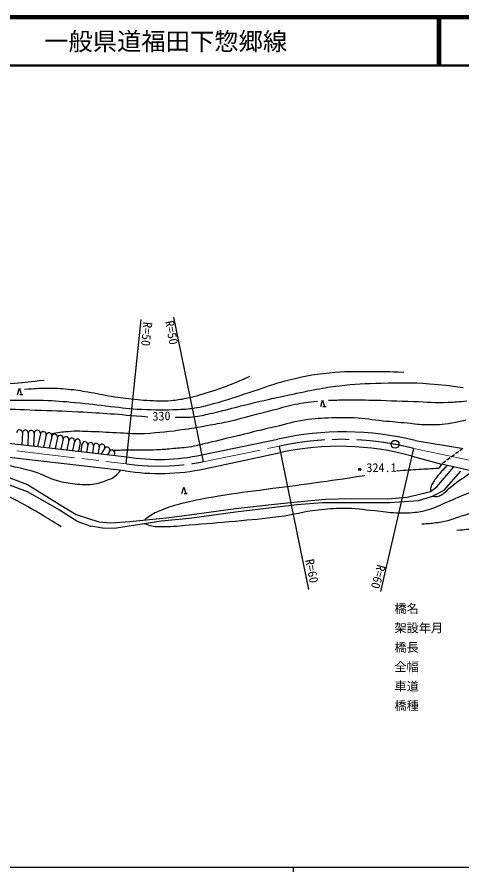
# Model space of a CAD drawing. Units: millimetres, scale not verified. Extents: x 40000 to 680000, y 20000 to 380000.
# Drawn here: x 211170 to 302686, y 204000 to 380000 of the extents above; entities that cross this region are included whole.
import ezdxf
from ezdxf.enums import TextEntityAlignment as Align

# ---------------------------------------------------------------- set-up
doc = ezdxf.new("R2010")
doc.units = ezdxf.units.MM
doc.header["$LTSCALE"] = 1000
doc.header["$PDMODE"] = 32
doc.header["$PDSIZE"] = 500
doc.linetypes.add('CHAIN', pattern=[18.5, 12, -1.5, 3.5, -1.5])
for name, color, linetype, lineweight in [('M-BGD', 7, 'Continuous', 25), ('M-BMK', 2, 'CHAIN', 13), ('M-BMK-SRVR', 3, 'Continuous', 25), ('M-TTL', 2, 'Continuous', 140), ('M-TTL-BAND', 7, 'Continuous', 25), ('M-TTL-LINE', 7, 'Continuous', 50)]:
    doc.layers.add(name, color=color, linetype=linetype, lineweight=lineweight)
doc.layers.add('M-STR-STR1', color=1, linetype='Continuous')
doc.layers.add('M-TTL-TXT', color=7, linetype='Continuous')
doc.styles.add('ＭＳ ゴシック', font='')
doc.styles.get('ＭＳ ゴシック').set_extended_font_data('MS Gothic')

msp = doc.modelspace()

# ---------------------------------------------------------------- linework, layer by layer
at = {"layer": 'M-BGD'}
for p, q in [((233604, 288003), (236672, 317712)), ((243365, 318204), (249440, 288435)), ((211262, 302314), (211646, 303594)), ((211646, 303594), (212030, 302314)), ((211710, 302314), (212350, 302314)), ((273647, 299858), (274031, 301138)), ((274031, 301138), (274415, 299858)), ((274095, 299858), (274735, 299858)), ((192826, 294210), (233752, 289441)), ((212275, 294374), (212167, 291956)), ((213474, 294320), (213362, 291817)), ((214673, 294266), (214557, 291678)), ((215964, 294184), (215382, 291581)), ((217135, 293922), (216581, 291442)), ((218306, 293660), (217779, 291302)), ((219477, 293399), (218978, 291162)), ((220648, 293137), (220176, 291023)), ((221819, 292875), (221374, 290883)), ((222991, 292614), (222573, 290744)), ((224162, 292352), (223771, 290604)), ((249148, 289869), (264831, 293104)), ((293056, 292797), (302573, 291262)), ((224511, 292061), (224280, 290545)), ((225698, 291881), (225473, 290406)), ((226884, 291700), (226666, 290267)), ((228070, 291520), (227858, 290128)), ((229154, 291165), (228467, 290057)), ((230174, 290533), (229784, 289903)), ((265123, 291674), (271099, 262132)), ((286041, 261722), (292813, 291194)), ((302024, 290540), (301381, 290064)), ((302908, 291194), (302265, 290718)), ((233393, 286596), (205357, 289774)), ((231194, 289900), (231101, 289750)), ((249726, 287005), (265392, 290343)), ((292448, 289603), (298520, 287947)), ((300255, 289231), (299612, 288755)), ((301139, 289885), (300496, 289409)), ((297563, 283253), (301010, 287387)), ((298520, 287947), (297950, 287138)), ((306441, 286166), (298520, 287947)), ((299371, 288576), (298728, 288100)), ((206646, 286241), (213318, 283785)), ((299050, 282625), (302489, 286514)), ((205922, 284993), (213260, 282312)), ((213318, 283785), (220400, 279364)), ((213260, 282312), (219872, 278515)), ((245095, 281928), (245479, 283208)), ((245479, 283208), (245863, 281928)), ((245543, 281928), (246183, 281928)), ((291423, 281125), (296212, 282312)), ((296212, 282312), (297563, 283253)), ((296632, 281386), (299050, 282625)), ((264119, 279692), (268826, 280224)), ((268746, 279644), (274021, 280088)), ((268826, 280224), (274621, 280761)), ((274021, 280088), (279952, 280069)), ((274621, 280761), (279929, 280886)), ((279929, 280886), (287411, 280797)), ((279952, 280069), (287884, 280069)), ((287411, 280797), (291423, 281125)), ((287884, 280069), (293724, 280470)), ((293724, 280470), (296632, 281386)), ((219872, 278515), (223678, 276163)), ((220400, 279364), (223306, 277563)), ((246614, 276860), (256084, 278170)), ((246639, 277522), (256136, 278832)), ((256084, 278170), (264162, 279071)), ((256136, 278832), (264119, 279692)), ((264162, 279071), (268746, 279644)), ((223306, 277563), (228014, 276049)), ((234359, 276130), (241809, 276867)), ((240829, 276314), (246614, 276860)), ((241809, 276867), (246639, 277522)), ((223678, 276163), (226310, 275217)), ((228712, 274804), (226310, 275217)), ((228014, 276049), (230470, 275885)), ((228712, 274804), (231635, 274829)), ((230470, 275885), (234359, 276130)), ((231635, 274829), (235140, 275387)), ((235140, 275387), (240829, 276314))]:
    msp.add_line(p, q, dxfattribs=at)
for radius in [150, 120, 90, 60, 30, 20]:
    msp.add_circle((281667, 286880), radius, dxfattribs=at)
for centre, radius, start, end in [((211676, 294400), 600, 357.42664, 177.42664), ((212875, 294347), 600, 357.42664, 177.42664), ((214074, 294293), 600, 357.42664, 177.42664), ((215327, 294247), 674, 3.90929, 168.1949), ((216549, 294053), 600, 347.40667, 167.40667), ((217720, 293791), 600, 347.40667, 167.40667), ((218892, 293529), 600, 347.40667, 167.40667), ((278293, 233211), 61388, 76.08539, 102.66819), ((220063, 293268), 600, 347.40667, 167.40667), ((221234, 293006), 600, 347.40667, 167.40667), ((222405, 292745), 600, 347.40667, 167.40667), ((223576, 292483), 600, 347.40667, 167.40667), ((225104, 291971), 600, 351.34746, 171.34746), ((226291, 291791), 600, 351.34746, 171.34746), ((227477, 291610), 600, 351.34746, 171.34746), ((228655, 291484), 592, 327.46289, 167.32206), ((229664, 290849), 600, 328.20109, 148.20109), ((230684, 290217), 600, 328.20109, 148.20109), ((277407, 234668), 56957, 74.68793, 102.17771), ((240299, 331081), 42152, 261.0653, 282.11775), ((240474, 330088), 44065, 260.75182, 282.11954)]:
    msp.add_arc(centre, radius, start, end, dxfattribs=at)
for points, knots in [([(290742, 306850), (287411, 306950), (286518, 306968), (283810, 306959), (280526, 306949), (278670, 307070), (275405, 306713), (271784, 306318), (269763, 305928), (266236, 305021), (263699, 304369), (262344, 303775), (259850, 302975), (256961, 302048), (255371, 301433), (252454, 300600), (250806, 300130), (249885, 299831), (248197, 299536), (246698, 299274), (245840, 299233), (244322, 299154), (241362, 299000), (239696, 299065), (236735, 299181), (234242, 299279), (232858, 299526), (230376, 299782), (227548, 300073), (225976, 300346), (223144, 300600), (220570, 300832), (219124, 300937), (216540, 301037), (214367, 301121), (213147, 301037), (210973, 301064), (209246, 301086), (208279, 301147), (206552, 301146), (205230, 301145), (204490, 301121), (203168, 301092), (200460, 301031), (198945, 300904), (196236, 300901), (193411, 300897), (191816, 300784), (189004, 301064), (187219, 301243), (186180, 301271), (184474, 301829), (183146, 302263), (182431, 302621), (181227, 303329), (179992, 304056), (179370, 304584), (178279, 305513), (177034, 306573), (176634, 307038), (175332, 308487)], [0, 0, 0, 0, 1, 1, 1, 2, 2, 2, 3, 3, 3, 4, 4, 4, 5, 5, 5, 6, 6, 6, 7, 7, 7, 8, 8, 8, 9, 9, 9, 10, 10, 10, 11, 11, 11, 12, 12, 12, 13, 13, 13, 14, 14, 14, 15, 15, 15, 16, 16, 16, 17, 17, 17, 18, 18, 18, 19, 19, 19, 20, 20, 20, 20]), ([(216718, 305199), (213772, 304886), (213026, 304808), (210659, 304571), (207995, 304304), (206510, 304055), (203837, 303916), (201378, 303788), (199981, 303598), (197533, 303862), (195383, 304093), (194157, 304254), (192102, 304926), (190741, 305371), (189971, 305659), (188745, 306400), (187760, 306995), (187396, 307275), (186371, 308146)], [0, 0, 0, 0, 1, 1, 1, 2, 2, 2, 3, 3, 3, 4, 4, 4, 5, 5, 5, 6, 6, 6, 6]), ([(151734, 295877), (152835, 296040), (153608, 296273), (154821, 296627), (157839, 297508), (159485, 298209), (162280, 299647), (164850, 300970), (165990, 302232), (168539, 303595), (169884, 304315), (170560, 305043), (172068, 305269), (172853, 305387), (173360, 305425), (174093, 305124), (174875, 304804), (175054, 304221), (175707, 303686), (176776, 302810), (177344, 302258), (178545, 301576), (179915, 300797), (180831, 300655), (182348, 300229), (184087, 299742), (185101, 299593), (186896, 299393), (189523, 299099), (191020, 299382), (193664, 299374), (198752, 299360), (201603, 299405), (206691, 299338), (209925, 299295), (211736, 299212), (214969, 299101), (218387, 298985), (220303, 298928), (223720, 298756), (229334, 298472), (231156, 298285), (238074, 297701)], [0, 0, 0, 0, 1, 1, 1, 2, 2, 2, 3, 3, 3, 4, 4, 4, 5, 5, 5, 6, 6, 6, 7, 7, 7, 8, 8, 8, 9, 9, 9, 10, 10, 10, 11, 11, 11, 12, 12, 12, 13, 13, 13, 14, 14, 14, 14]), ([(212692, 303384), (214861, 303551), (215484, 303601), (217277, 303602), (219006, 303604), (219977, 303566), (221698, 303411), (223285, 303269), (224164, 303093), (225737, 302838), (227652, 302528), (228706, 302242), (230622, 301938), (232447, 301648), (233477, 301527), (235316, 301337), (236316, 301234), (236876, 301156), (237881, 301119), (239820, 301047), (240916, 300886), (242848, 301064), (244071, 301177), (244756, 301280), (245959, 301528), (247851, 301919), (248887, 302250), (250735, 302811), (254084, 303828), (255204, 304392), (259086, 306058)], [0, 0, 0, 0, 1, 1, 1, 2, 2, 2, 3, 3, 3, 4, 4, 4, 5, 5, 5, 6, 6, 6, 7, 7, 7, 8, 8, 8, 9, 9, 9, 10, 10, 10, 10]), ([(243696, 297646), (245615, 297591), (246235, 297557), (247844, 297755), (249240, 297927), (250003, 298152), (251374, 298465), (254509, 299180), (256233, 299717), (259360, 300466), (262052, 301110), (263569, 301431), (266274, 302012), (268793, 302554), (270200, 302885), (272733, 303359), (274557, 303700), (275582, 303896), (277427, 304105), (280801, 304487), (282709, 304572), (286105, 304650), (289984, 304739), (292169, 304819), (296038, 304523), (298748, 304316), (299698, 304215), (302952, 303741)], [0, 0, 0, 0, 1, 1, 1, 2, 2, 2, 3, 3, 3, 4, 4, 4, 5, 5, 5, 6, 6, 6, 7, 7, 7, 8, 8, 8, 9, 9, 9, 9]), ([(303678, 300928), (301878, 300727), (301352, 300700), (299857, 300628), (297120, 300495), (295583, 300715), (292843, 300791), (289219, 300892), (287190, 301021), (283565, 301092), (281582, 301130), (280471, 301148), (278489, 301119), (277209, 301100), (276795, 301092), (275214, 301037)], [0, 0, 0, 0, 1, 1, 1, 2, 2, 2, 3, 3, 3, 4, 4, 4, 5, 5, 5, 5]), ([(218137, 294223), (219751, 294520), (220249, 294588), (221616, 294706), (223507, 294869), (224577, 294755), (226474, 294706), (228810, 294645), (230114, 294483), (232450, 294406), (234368, 294342), (235446, 294198), (237363, 294296), (240616, 294464), (242432, 294701), (245659, 295142), (247704, 295422), (248841, 295643), (250871, 296016), (252442, 296304), (253328, 296442), (254883, 296807), (258419, 297638), (260370, 298225), (263889, 299127), (265647, 299577), (266612, 299915), (268391, 300273), (270166, 300630), (270801, 300703), (272976, 300955)], [0, 0, 0, 0, 1, 1, 1, 2, 2, 2, 3, 3, 3, 4, 4, 4, 5, 5, 5, 6, 6, 6, 7, 7, 7, 8, 8, 8, 9, 9, 9, 10, 10, 10, 10]), ([(303487, 297025), (302174, 296653), (301752, 296571), (300621, 296370), (298633, 296018), (297482, 296057), (295463, 296043), (293891, 296032), (293018, 296234), (291452, 296370), (289511, 296540), (288424, 296642), (286485, 296834), (284149, 297066), (282853, 297355), (280508, 297462), (278730, 297543), (277729, 297535), (275951, 297462), (273740, 297372), (272493, 297336), (270302, 297025), (267941, 296691), (266674, 296204), (264353, 295661), (261440, 294980), (259811, 294585), (256902, 293887), (254343, 293273), (252918, 292892), (250353, 292304), (248843, 291958), (248011, 291681), (246477, 291458), (245068, 291254), (244267, 291226), (242848, 291103), (241677, 291002), (241020, 290939), (239846, 290885), (237961, 290800), (236902, 290854), (235016, 290831), (233409, 290811), (232906, 290804), (230902, 290776)], [0, 0, 0, 0, 1, 1, 1, 2, 2, 2, 3, 3, 3, 4, 4, 4, 5, 5, 5, 6, 6, 6, 7, 7, 7, 8, 8, 8, 9, 9, 9, 10, 10, 10, 11, 11, 11, 12, 12, 12, 13, 13, 13, 14, 14, 14, 15, 15, 15, 15]), ([(196133, 288270), (196444, 288414), (196553, 288447), (196830, 288540), (197514, 288768), (197930, 288809), (198650, 288849), (199991, 288924), (200748, 288907), (202088, 288813), (203651, 288703), (204524, 288594), (206072, 288358), (207599, 288125), (208440, 287909), (209948, 287576), (211789, 287168), (212842, 287012), (214642, 286448), (216544, 285851), (217472, 285119), (219390, 284574), (220814, 284169), (221648, 284063), (223120, 283901), (224518, 283746), (225323, 283694), (226722, 283846), (227843, 283967), (228445, 284228), (229506, 284610), (230223, 284869), (230659, 284991), (231270, 285447), (231815, 285853), (232014, 286093), (232479, 286699)], [0, 0, 0, 0, 1, 1, 1, 2, 2, 2, 3, 3, 3, 4, 4, 4, 5, 5, 5, 6, 6, 6, 7, 7, 7, 8, 8, 8, 9, 9, 9, 10, 10, 10, 11, 11, 11, 12, 12, 12, 12]), ([(220227, 275077), (218158, 276379), (217598, 276716), (215888, 277724), (213401, 279189), (211990, 279984), (209420, 281299), (207543, 282260), (206521, 282876), (204555, 283637), (202529, 284422), (201331, 284687), (199295, 285447), (198722, 285661), (198412, 285808), (197841, 286030), (197353, 286221), (197035, 286231), (196580, 286491), (196280, 286663), (196162, 286744), (195855, 286999)], [0, 0, 0, 0, 1, 1, 1, 2, 2, 2, 3, 3, 3, 4, 4, 4, 5, 5, 5, 6, 6, 6, 7, 7, 7, 7]), ([(289233, 286607), (291483, 286752), (292049, 286789), (293854, 286898), (295454, 286995), (295956, 287024), (297950, 287138)], [0, 0, 0, 0, 1, 1, 1, 2, 2, 2, 2]), ([(299693, 287683), (298932, 286949), (298702, 286727), (298136, 286053), (297582, 285393), (297282, 285010), (296826, 284279), (296572, 283872), (296384, 283647), (296280, 283178), (296206, 282847), (296196, 282691), (296212, 282312)], [0, 0, 0, 0, 1, 1, 1, 2, 2, 2, 3, 3, 3, 4, 4, 4, 4]), ([(237437, 276435), (237819, 276829), (237972, 276946), (238346, 277237), (239191, 277895), (239785, 278106), (240784, 278493), (242519, 279164), (243508, 279520), (245314, 279966), (248128, 280661), (249732, 280946), (252592, 281422), (256414, 282058), (258577, 282279), (262416, 282804), (266237, 283327), (268384, 283565), (272204, 284096), (276316, 284668), (277621, 284868), (282720, 285643)], [0, 0, 0, 0, 1, 1, 1, 2, 2, 2, 3, 3, 3, 4, 4, 4, 5, 5, 5, 6, 6, 6, 7, 7, 7, 7]), ([(296632, 281386), (297046, 281303), (297230, 281270), (297608, 281322), (298007, 281378), (298222, 281488), (298572, 281686), (299327, 282114), (299587, 282582), (300264, 283124), (301139, 283823), (301629, 284216), (302538, 284870), (303464, 285536), (303788, 285744), (304962, 286498)], [0, 0, 0, 0, 1, 1, 1, 2, 2, 2, 3, 3, 3, 4, 4, 4, 5, 5, 5, 5]), ([(237348, 275747), (238037, 275459), (238290, 275379), (238919, 275235), (239856, 275021), (240414, 275102), (241375, 275090), (243398, 275065), (244524, 275302), (246542, 275454), (250260, 275734), (252345, 275883), (256057, 276236), (259571, 276570), (261546, 276715), (265045, 277182), (268204, 277604), (269922, 278181), (273086, 278565), (275094, 278808), (276230, 278888), (278253, 278910), (280819, 278938), (282246, 278613), (284803, 278383), (286538, 278227), (287501, 278029), (289242, 277946), (290335, 277894), (290954, 277863), (292044, 277964), (293448, 278095), (294256, 278138), (295609, 278534), (296941, 278924), (297637, 279293), (298921, 279820), (300827, 280603), (301830, 281204), (303772, 281894), (304931, 282306), (305616, 282442), (306829, 282646), (308635, 282950), (309670, 283156), (311498, 283059), (314252, 282912), (315813, 282609), (318439, 281770), (320502, 281111), (321502, 280338), (323406, 279305), (325174, 278346), (326089, 277676), (327854, 276712), (329561, 275780), (330563, 275344), (332303, 274474), (333718, 273767), (334540, 273425), (335932, 272673), (337451, 271853), (338135, 271077), (339725, 270408), (341108, 269827), (341953, 269639), (343437, 269426), (344820, 269227), (345616, 269351), (347012, 269289), (348963, 269203), (350060, 269213), (352006, 269044), (355151, 268769), (356912, 268565), (360029, 268061), (362647, 267638), (364115, 267354), (366661, 266615), (369554, 265774), (371094, 265041), (373865, 263858), (376299, 262820), (377571, 262039), (379951, 260884), (383369, 259224), (385238, 258195), (388711, 256654), (391349, 255483), (392843, 254860), (395534, 253816), (398674, 252598), (399746, 252254), (403666, 250950)], [0, 0, 0, 0, 1, 1, 1, 2, 2, 2, 3, 3, 3, 4, 4, 4, 5, 5, 5, 6, 6, 6, 7, 7, 7, 8, 8, 8, 9, 9, 9, 10, 10, 10, 11, 11, 11, 12, 12, 12, 13, 13, 13, 14, 14, 14, 15, 15, 15, 16, 16, 16, 17, 17, 17, 18, 18, 18, 19, 19, 19, 20, 20, 20, 21, 21, 21, 22, 22, 22, 23, 23, 23, 24, 24, 24, 25, 25, 25, 26, 26, 26, 27, 27, 27, 28, 28, 28, 29, 29, 29, 30, 30, 30, 31, 31, 31, 31]), ([(318194, 277531), (316664, 278063), (316163, 278251), (314810, 278486), (313618, 278692), (312935, 278740), (311726, 278759), (310145, 278783), (309248, 278759), (307687, 278513), (305779, 278213), (304735, 277889), (302884, 277340), (301814, 277022), (301256, 276714), (300182, 276412), (299083, 276103), (298447, 275999), (297317, 275839), (296204, 275681), (295804, 275660), (294451, 275593)], [0, 0, 0, 0, 1, 1, 1, 2, 2, 2, 3, 3, 3, 4, 4, 4, 5, 5, 5, 6, 6, 6, 7, 7, 7, 7]), ([(301656, 274338), (303434, 274507), (303944, 274554), (305395, 274802), (306792, 275041), (307534, 275405), (308942, 275566), (310584, 275754), (311531, 275732), (313172, 275539), (314397, 275394), (315084, 275206), (316229, 274747), (317580, 274206), (318203, 273625), (319476, 272919), (321078, 272030), (321592, 271757), (323597, 270681)], [0, 0, 0, 0, 1, 1, 1, 2, 2, 2, 3, 3, 3, 4, 4, 4, 5, 5, 5, 6, 6, 6, 6])]:
    msp.add_open_spline(points, degree=3, knots=knots, dxfattribs=at)
msp.add_point((281667, 286880), dxfattribs=at)
at = {"layer": 'M-BMK'}
for p, q in [((192714, 292902), (233604, 288003)), ((249440, 288435), (265123, 291674)), ((292813, 291194), (338590, 281547))]:
    msp.add_line(p, q, dxfattribs=at)
for centre, radius, start, end in [((277960, 233280), 59788, 75.6155, 102.39892), ((240279, 333791), 46272, 261.70627, 281.4196)]:
    msp.add_arc(centre, radius, start, end, dxfattribs=at)
at = {"layer": 'M-BMK-SRVR'}
msp.add_circle((288938, 292052), 804, dxfattribs=at)
at = {"layer": 'M-TTL'}
msp.add_line((680000, 380000), (40000, 380000), dxfattribs=at)
at = {"layer": 'M-TTL-BAND'}
for p, q in [((40000, 205000), (579000, 205000)), ((268000, 205000), (268000, 204000))]:
    msp.add_line(p, q, dxfattribs=at)
at = {"layer": 'M-TTL-LINE'}
for p, q in [((297750, 380000), (297750, 370000)), ((298250, 380000), (298250, 370000)), ((40000, 370000), (680000, 370000))]:
    msp.add_line(p, q, dxfattribs=at)

# ---------------------------------------------------------------- texts
at = {"layer": 'M-BGD', "style": 'ＭＳ ゴシック'}
for s, rotation, p in [('R=50', 264.104, (236636, 317368)), ('R=50', 280.83, (241058, 317209)), ('330', 1.909, (239050, 296333)), ('R=60', 281.437, (269892, 268101)), ('R=60', 254.745, (284729, 267556))]:
    msp.add_text(s, height=1833, rotation=rotation, dxfattribs=at).set_placement(p, align=Align.BOTTOM_LEFT)
msp.add_text('324.1', height=1833, dxfattribs=at).set_placement((283032, 285770), align=Align.BOTTOM_LEFT)
at = {"layer": 'M-STR-STR1', "style": 'ＭＳ ゴシック'}
for s, p in [('橋名', (288815, 256765)), ('架設年月', (288815, 252765)), ('橋長', (288815, 248765)), ('全幅', (288815, 244765)), ('車道', (288815, 240765)), ('橋種', (288815, 236765))]:
    msp.add_text(s, height=1833, dxfattribs=at).set_placement(p, align=Align.BOTTOM_LEFT)
at = {"layer": 'M-TTL-TXT', "style": 'ＭＳ ゴシック'}
msp.add_text('一般県道福田下惣郷線', height=3666, dxfattribs=at).set_placement((216734, 375000), align=Align.MIDDLE_LEFT)

doc.saveas('drawing.dxf')
